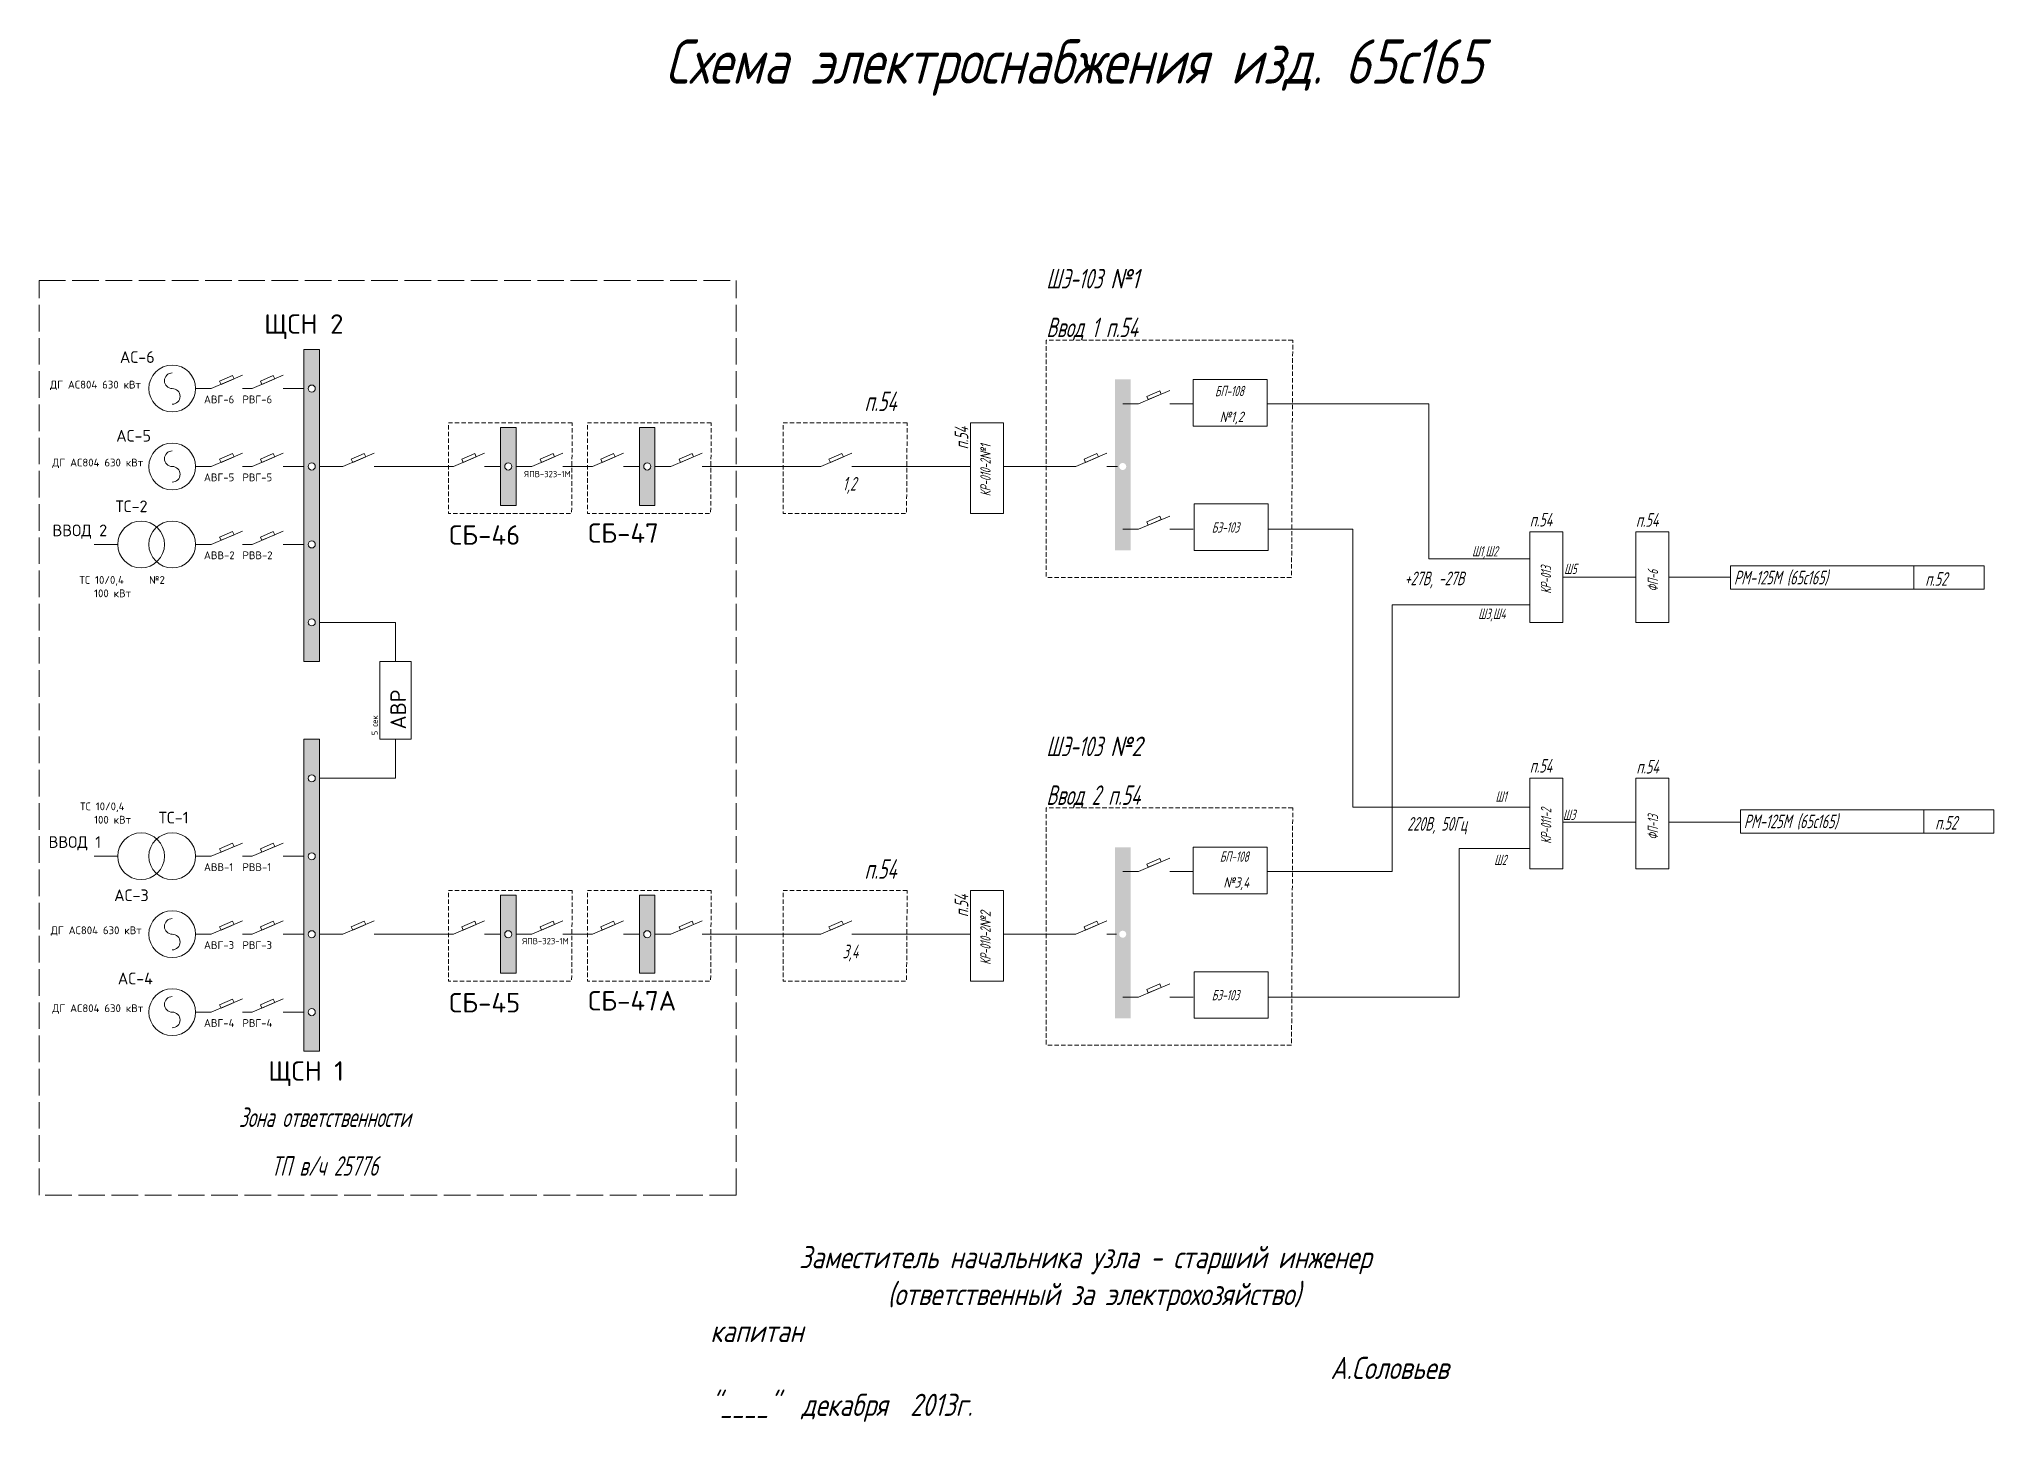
# Paper-space layout '65с165' of a CAD drawing. Extents: x 9 to 274, y 3 to 190.
import ezdxf

# ---------------------------------------------------------------- set-up
doc = ezdxf.new("R2010")
doc.units = 0
doc.header["$LTSCALE"] = 0.3
doc.linetypes.add('ACAD_ISO02W100', pattern=[15, 12, -3])
doc.linetypes.add('JIS_02_2.0', pattern=[3, 2, -1])
doc.layers.get('0').update_dxf_attribs({"linetype": 'CONTINUOUS', "lineweight": 15})
doc.layers.add('Text', color=242, linetype='CONTINUOUS', lineweight=15)
doc.styles.get("Standard").update_dxf_attribs({"font": 'isocpeur.ttf', "width": 0.8, "oblique": 15})

psp = doc.layouts.new('65с165')

# ---------------------------------------------------------------- hatches: boundary and pattern name
h = psp.add_hatch(color=256)
edge = h.paths.add_edge_path(flags=16)
edge.add_arc((45.76, 142.65), 0.478, 0, 360)
edge = h.paths.add_edge_path(flags=16)
edge.add_arc((45.76, 132.09), 0.478, 0, 360)
edge = h.paths.add_edge_path(flags=16)
edge.add_arc((45.76, 121.53), 0.478, 0, 360)
edge = h.paths.add_edge_path(flags=16)
edge.add_arc((45.76, 110.97), 0.478, 0, 360)
h.paths.add_polyline_path([(44.7, 147.93), (44.7, 105.69), (46.81, 105.69), (46.81, 147.93)])
h = psp.add_hatch(color=256)
edge = h.paths.add_edge_path(flags=16)
edge.add_arc((45.76, 89.85), 0.478, 0, 360)
edge = h.paths.add_edge_path(flags=16)
edge.add_arc((45.76, 79.29), 0.478, 0, 360)
edge = h.paths.add_edge_path(flags=16)
edge.add_arc((45.76, 68.73), 0.478, 0, 360)
edge = h.paths.add_edge_path(flags=16)
edge.add_arc((45.76, 58.17), 0.478, 0, 360)
h.paths.add_polyline_path([(44.7, 52.89), (44.7, 95.13), (46.81, 95.13), (46.81, 52.89)])
at = {"layer": 'Text'}
h = psp.add_hatch(color=7, dxfattribs=at)
h.paths.add_polyline_path([(154.56, 120.71), (156.67, 120.71), (156.67, 143.88), (154.56, 143.88)])
edge = h.paths.add_edge_path(flags=16)
edge.add_arc((155.61, 132.09), 0.478, 0, 360)
h = psp.add_hatch(color=7, dxfattribs=at)
h.paths.add_polyline_path([(71.31, 126.81), (73.43, 126.81), (73.43, 137.37), (71.31, 137.37)])
edge = h.paths.add_edge_path(flags=16)
edge.add_arc((72.37, 132.09), 0.478, 0, 360)
h = psp.add_hatch(color=7, dxfattribs=at)
h.paths.add_polyline_path([(90.14, 126.81), (92.25, 126.81), (92.25, 137.37), (90.14, 137.37)])
edge = h.paths.add_edge_path(flags=16)
edge.add_arc((91.2, 132.09), 0.478, 0, 360)
h = psp.add_hatch(color=7, dxfattribs=at)
h.paths.add_polyline_path([(154.56, 57.35), (156.67, 57.35), (156.67, 80.52), (154.56, 80.52)])
edge = h.paths.add_edge_path(flags=16)
edge.add_arc((155.61, 68.73), 0.478, 0, 360)
h = psp.add_hatch(color=7, dxfattribs=at)
h.paths.add_polyline_path([(71.31, 63.45), (73.43, 63.45), (73.43, 74.01), (71.31, 74.01)])
edge = h.paths.add_edge_path(flags=16)
edge.add_arc((72.37, 68.73), 0.478, 0, 360)
h = psp.add_hatch(color=7, dxfattribs=at)
h.paths.add_polyline_path([(90.14, 63.45), (92.25, 63.45), (92.25, 74.01), (90.14, 74.01)])
edge = h.paths.add_edge_path(flags=16)
edge.add_arc((91.2, 68.73), 0.478, 0, 360)

# ---------------------------------------------------------------- linework, layer by layer
for p, q in [((46.81, 147.93), (44.7, 147.93)), ((44.7, 147.93), (44.7, 105.69)), ((46.81, 105.69), (46.81, 147.93)), ((35.02, 144.41), (33.27, 143.65)), ((33.27, 143.65), (33.47, 143.21)), ((33.47, 143.21), (35.23, 143.95)), ((35.23, 143.95), (35.02, 144.41)), ((40.55, 144.41), (38.8, 143.65)), ((38.8, 143.65), (39, 143.21)), ((39, 143.21), (40.75, 143.95)), ((40.75, 143.95), (40.55, 144.41)), ((36.37, 142.65), (37.68, 142.65)), ((41.9, 142.65), (44.7, 142.65)), ((35.02, 133.85), (33.27, 133.09)), ((33.27, 133.09), (33.47, 132.65)), ((33.47, 132.65), (35.23, 133.39)), ((35.23, 133.39), (35.02, 133.85)), ((40.55, 133.85), (38.8, 133.09)), ((38.8, 133.09), (39, 132.65)), ((39, 132.65), (40.75, 133.39)), ((40.75, 133.39), (40.55, 133.85)), ((52.86, 133.85), (51.1, 133.09)), ((51.1, 133.09), (51.3, 132.65)), ((51.3, 132.65), (53.06, 133.39)), ((53.06, 133.39), (52.86, 133.85)), ((117.57, 133.85), (115.82, 133.09)), ((115.82, 133.09), (116.02, 132.65)), ((116.02, 132.65), (117.78, 133.39)), ((117.78, 133.39), (117.57, 133.85)), ((36.37, 132.09), (37.68, 132.09)), ((41.9, 132.09), (44.7, 132.09)), ((49.98, 132.09), (46.81, 132.09)), ((35.02, 123.29), (33.27, 122.53)), ((33.27, 122.53), (33.47, 122.09)), ((33.47, 122.09), (35.23, 122.83)), ((35.23, 122.83), (35.02, 123.29)), ((40.55, 123.29), (38.8, 122.53)), ((38.8, 122.53), (39, 122.09)), ((39, 122.09), (40.75, 122.83)), ((40.75, 122.83), (40.55, 123.29)), ((16.3, 121.53), (19.47, 121.53)), ((36.37, 121.53), (37.68, 121.53)), ((41.9, 121.53), (44.7, 121.53)), ((262.77, 118.62), (262.77, 115.45)), ((46.81, 110.97), (57.11, 110.97)), ((57.11, 110.97), (57.11, 105.69)), ((44.7, 105.69), (46.81, 105.69)), ((59.22, 105.69), (55, 105.69)), ((55, 105.69), (55, 95.13)), ((59.22, 95.13), (59.22, 105.69)), ((44.7, 95.13), (46.81, 95.13)), ((44.7, 52.89), (44.7, 95.13)), ((46.81, 95.13), (46.81, 52.89)), ((55, 95.13), (59.22, 95.13)), ((57.11, 89.85), (57.11, 95.13)), ((46.81, 89.85), (57.11, 89.85)), ((264.11, 85.6), (264.11, 82.43)), ((35.02, 81.05), (33.27, 80.29)), ((33.27, 80.29), (33.47, 79.85)), ((33.47, 79.85), (35.23, 80.59)), ((35.23, 80.59), (35.02, 81.05)), ((40.55, 81.05), (38.8, 80.29)), ((38.8, 80.29), (39, 79.85)), ((39, 79.85), (40.75, 80.59)), ((40.75, 80.59), (40.55, 81.05)), ((16.3, 79.29), (19.47, 79.29)), ((36.37, 79.29), (37.68, 79.29)), ((41.9, 79.29), (44.7, 79.29)), ((35.02, 70.49), (33.27, 69.73)), ((33.27, 69.73), (33.47, 69.29)), ((33.47, 69.29), (35.23, 70.03)), ((35.23, 70.03), (35.02, 70.49)), ((40.55, 70.49), (38.8, 69.73)), ((38.8, 69.73), (39, 69.29)), ((39, 69.29), (40.75, 70.03)), ((40.75, 70.03), (40.55, 70.49)), ((117.57, 70.49), (115.82, 69.73)), ((115.82, 69.73), (116.02, 69.29)), ((116.02, 69.29), (117.78, 70.03)), ((117.78, 70.03), (117.57, 70.49)), ((36.37, 68.73), (37.68, 68.73)), ((41.9, 68.73), (44.7, 68.73)), ((49.98, 68.73), (46.81, 68.73)), ((35.02, 59.93), (33.27, 59.17)), ((33.27, 59.17), (33.47, 58.73)), ((33.47, 58.73), (35.23, 59.47)), ((35.23, 59.47), (35.02, 59.93)), ((40.55, 59.93), (38.8, 59.17)), ((38.8, 59.17), (39, 58.73)), ((39, 58.73), (40.75, 59.47)), ((40.75, 59.47), (40.55, 59.93)), ((36.37, 58.17), (37.68, 58.17)), ((41.9, 58.17), (44.7, 58.17)), ((46.81, 52.89), (44.7, 52.89))]:
    psp.add_line(p, q)
at = {"lineweight": 15}
for p, q in [((32.15, 142.65), (36.37, 144.44)), ((37.68, 142.65), (41.9, 144.44)), ((32.15, 132.09), (36.37, 133.88)), ((37.68, 132.09), (41.9, 133.88)), ((49.98, 132.09), (54.2, 133.88)), ((114.7, 132.09), (118.92, 133.88)), ((32.15, 121.53), (36.37, 123.32)), ((37.68, 121.53), (41.9, 123.32)), ((32.15, 79.29), (36.37, 81.08)), ((37.68, 79.29), (41.9, 81.08)), ((32.15, 68.73), (36.37, 70.52)), ((37.68, 68.73), (41.9, 70.52)), ((114.7, 68.73), (118.92, 70.52)), ((32.15, 58.17), (36.37, 59.96)), ((37.68, 58.17), (41.9, 59.96))]:
    psp.add_line(p, q, dxfattribs=at)
at = {"color": 7, "lineweight": 15}
for p, q in [((157.75, 140.59), (161.98, 142.38)), ((64.95, 132.09), (69.17, 133.88)), ((75.57, 132.09), (79.79, 133.88)), ((83.78, 132.09), (88, 133.88)), ((94.39, 132.09), (98.62, 133.88)), ((149.25, 132.09), (153.47, 133.88)), ((157.75, 123.58), (161.98, 125.38)), ((157.75, 77.23), (161.98, 79.02)), ((49.98, 68.73), (54.2, 70.52)), ((64.95, 68.73), (69.17, 70.52)), ((75.57, 68.73), (79.79, 70.52)), ((83.78, 68.73), (88, 70.52)), ((94.39, 68.73), (98.62, 70.52)), ((149.25, 68.73), (153.47, 70.52)), ((157.75, 60.22), (161.98, 62.02))]:
    psp.add_line(p, q, dxfattribs=at)
at = {"color": 7}
for p, q in [((160.63, 142.36), (158.88, 141.59)), ((158.88, 141.59), (159.07, 141.15)), ((159.07, 141.15), (160.83, 141.89)), ((160.83, 141.89), (160.63, 142.36)), ((67.83, 133.85), (66.07, 133.09)), ((66.07, 133.09), (66.27, 132.65)), ((66.27, 132.65), (68.03, 133.39)), ((68.03, 133.39), (67.83, 133.85)), ((78.44, 133.85), (76.69, 133.09)), ((76.69, 133.09), (76.88, 132.65)), ((76.88, 132.65), (78.64, 133.39)), ((78.64, 133.39), (78.44, 133.85)), ((86.65, 133.85), (84.9, 133.09)), ((84.9, 133.09), (85.1, 132.65)), ((85.1, 132.65), (86.85, 133.39)), ((86.85, 133.39), (86.65, 133.85)), ((97.27, 133.85), (95.52, 133.09)), ((95.52, 133.09), (95.71, 132.65)), ((95.71, 132.65), (97.47, 133.39)), ((97.47, 133.39), (97.27, 133.85)), ((152.12, 133.85), (150.37, 133.09)), ((150.37, 133.09), (150.57, 132.65)), ((150.57, 132.65), (152.32, 133.39)), ((152.32, 133.39), (152.12, 133.85)), ((160.63, 125.35), (158.88, 124.59)), ((158.88, 124.59), (159.07, 124.14)), ((159.07, 124.14), (160.83, 124.89)), ((160.83, 124.89), (160.63, 125.35)), ((160.63, 79), (158.88, 78.23)), ((158.88, 78.23), (159.07, 77.79)), ((159.07, 77.79), (160.83, 78.53)), ((160.83, 78.53), (160.63, 79)), ((52.86, 70.49), (51.1, 69.73)), ((51.1, 69.73), (51.3, 69.29)), ((51.3, 69.29), (53.06, 70.03)), ((53.06, 70.03), (52.86, 70.49)), ((67.83, 70.49), (66.07, 69.73)), ((66.07, 69.73), (66.27, 69.29)), ((66.27, 69.29), (68.03, 70.03)), ((68.03, 70.03), (67.83, 70.49)), ((78.44, 70.49), (76.69, 69.73)), ((76.69, 69.73), (76.88, 69.29)), ((76.88, 69.29), (78.64, 70.03)), ((78.64, 70.03), (78.44, 70.49)), ((86.65, 70.49), (84.9, 69.73)), ((84.9, 69.73), (85.1, 69.29)), ((85.1, 69.29), (86.85, 70.03)), ((86.85, 70.03), (86.65, 70.49)), ((97.27, 70.49), (95.52, 69.73)), ((95.52, 69.73), (95.71, 69.29)), ((95.71, 69.29), (97.47, 70.03)), ((97.47, 70.03), (97.27, 70.49)), ((152.12, 70.49), (150.37, 69.73)), ((150.37, 69.73), (150.57, 69.29)), ((150.57, 69.29), (152.32, 70.03)), ((152.32, 70.03), (152.12, 70.49)), ((160.63, 61.99), (158.88, 61.23)), ((158.88, 61.23), (159.07, 60.78)), ((159.07, 60.78), (160.83, 61.53)), ((160.83, 61.53), (160.63, 61.99))]:
    psp.add_line(p, q, dxfattribs=at)
at = {"linetype": 'ACAD_ISO02W100'}
psp.add_lwpolyline([(103.24, 33.39), (8.82, 33.39), (8.82, 157.27), (103.24, 157.27)], dxfattribs=at)
at = {"color": 7, "linetype": 'ACAD_ISO02W100'}
psp.add_lwpolyline([(103.24, 33.39), (103.24, 157.27), (103.24, 157.27), (103.24, 157.27)], dxfattribs=at)
at = {"color": 7, "linetype": 'JIS_02_2.0', "flags": 128}
for points in [[(178.64, 149.19), (145.26, 149.19), (145.26, 117.07), (178.48, 117.07)], [(81.04, 138.01), (64.26, 138.01), (64.26, 125.74), (80.96, 125.74)], [(99.87, 138.01), (83.09, 138.01), (83.09, 125.74), (99.79, 125.74)], [(126.41, 138.01), (109.63, 138.01), (109.63, 125.74), (126.33, 125.74)], [(178.64, 85.83), (145.26, 85.83), (145.26, 53.71), (178.48, 53.71)], [(81.04, 74.65), (64.26, 74.65), (64.26, 62.38), (80.96, 62.38)], [(99.87, 74.65), (83.09, 74.65), (83.09, 62.38), (99.79, 62.38)], [(126.41, 74.65), (109.63, 74.65), (109.63, 62.38), (126.33, 62.38)]]:
    psp.add_lwpolyline(points, close=True, dxfattribs=at)
at = {"color": 7}
for points in [[(135, 125.74), (139.47, 125.74), (139.47, 138.01), (135, 138.01)], [(71.31, 126.81), (73.43, 126.81), (73.43, 137.37), (71.31, 137.37)], [(90.14, 126.81), (92.25, 126.81), (92.25, 137.37), (90.14, 137.37)], [(210.75, 110.97), (215.21, 110.97), (215.21, 123.24), (210.75, 123.24)], [(225.13, 110.97), (229.6, 110.97), (229.6, 123.24), (225.13, 123.24)], [(210.75, 77.57), (215.21, 77.57), (215.21, 89.85), (210.75, 89.85)], [(225.13, 77.57), (229.6, 77.57), (229.6, 89.85), (225.13, 89.85)], [(135, 62.38), (139.47, 62.38), (139.47, 74.65), (135, 74.65)], [(71.31, 63.45), (73.43, 63.45), (73.43, 74.01), (71.31, 74.01)], [(90.14, 63.45), (92.25, 63.45), (92.25, 74.01), (90.14, 74.01)]]:
    psp.add_lwpolyline(points, close=True, dxfattribs=at)
for points in [[(237.96, 115.45), (272.28, 115.45), (272.28, 118.62), (237.96, 118.62)], [(239.3, 82.43), (273.62, 82.43), (273.62, 85.6), (239.3, 85.6)]]:
    psp.add_lwpolyline(points, close=True)
for centre, radius in [((26.86, 142.65), 3.17), ((45.76, 142.65), 0.478), ((26.86, 132.09), 3.17), ((45.76, 132.09), 0.478), ((22.64, 121.53), 3.17), ((26.86, 121.53), 3.17), ((45.76, 121.53), 0.478), ((45.76, 110.97), 0.478), ((45.76, 89.85), 0.478), ((22.64, 79.29), 3.17), ((26.86, 79.29), 3.17), ((45.76, 79.29), 0.478), ((26.86, 68.73), 3.17), ((45.76, 68.73), 0.478), ((26.86, 58.17), 3.17), ((45.76, 58.17), 0.478)]:
    psp.add_circle(centre, radius)
for centre in [(72.37, 132.09), (91.2, 132.09), (72.37, 68.73), (91.2, 68.73)]:
    psp.add_circle(centre, 0.478, dxfattribs=at)
for centre, start, end in [((26.86, 143.7), 90, 270), ((26.86, 141.59), 270, 90), ((26.86, 133.14), 90, 270), ((26.86, 131.03), 270, 90), ((26.86, 69.78), 90, 270), ((26.86, 67.67), 270, 90), ((26.86, 59.22), 90, 270), ((26.86, 57.11), 270, 90)]:
    psp.add_arc(centre, 1.06, start, end)
at = {"layer": 'Text', "color": 7}
for p, q in [((165.17, 137.57), (165.17, 143.88)), ((155.61, 140.59), (157.75, 140.59)), ((165.17, 140.59), (161.98, 140.59)), ((175.18, 140.59), (197.09, 140.59)), ((197.09, 140.59), (197.09, 119.57)), ((54.2, 132.09), (57.11, 132.09)), ((57.11, 132.09), (64.95, 132.09)), ((69.17, 132.09), (71.31, 132.09)), ((73.43, 132.09), (75.57, 132.09)), ((79.79, 132.09), (83.78, 132.09)), ((88, 132.09), (90.14, 132.09)), ((92.25, 132.09), (94.39, 132.09)), ((98.62, 132.09), (114.7, 132.09)), ((118.92, 132.09), (135, 132.09)), ((139.47, 132.09), (149.25, 132.09)), ((153.47, 132.09), (154.9, 132.09)), ((155.61, 123.58), (157.75, 123.58)), ((165.17, 123.58), (161.98, 123.58)), ((175.29, 123.58), (186.79, 123.58)), ((186.79, 123.58), (186.79, 85.92)), ((197.09, 119.57), (210.75, 119.57)), ((215.21, 117.08), (225.13, 117.08)), ((229.6, 117.08), (237.96, 117.08)), ((192.09, 77.23), (192.09, 113.37)), ((192.09, 113.37), (210.75, 113.37)), ((186.79, 85.92), (210.75, 85.92)), ((215.21, 83.91), (225.13, 83.91)), ((229.6, 77.57), (229.6, 83.91)), ((229.6, 83.91), (239.3, 83.91)), ((165.17, 74.21), (165.17, 80.52)), ((201.19, 60.22), (201.19, 80.34)), ((201.19, 80.34), (210.75, 80.34)), ((155.61, 77.23), (157.75, 77.23)), ((165.17, 77.23), (161.98, 77.23)), ((175.18, 77.23), (192.09, 77.23)), ((54.2, 68.73), (57.11, 68.73)), ((57.11, 68.73), (64.95, 68.73)), ((69.17, 68.73), (71.31, 68.73)), ((73.43, 68.73), (75.57, 68.73)), ((79.79, 68.73), (83.78, 68.73)), ((88, 68.73), (90.14, 68.73)), ((92.25, 68.73), (94.39, 68.73)), ((98.62, 68.73), (114.7, 68.73)), ((118.92, 68.73), (135, 68.73)), ((139.47, 68.73), (149.25, 68.73)), ((153.47, 68.73), (153.47, 68.73)), ((153.47, 68.73), (154.75, 68.73)), ((155.61, 60.22), (157.75, 60.22)), ((165.17, 60.22), (161.98, 60.22)), ((175.29, 60.22), (186.79, 60.22)), ((186.79, 60.22), (201.19, 60.22))]:
    psp.add_line(p, q, dxfattribs=at)
at = {"layer": 'Text'}
for p, q in [((30.03, 142.65), (32.15, 142.65)), ((30.03, 132.09), (32.15, 132.09)), ((30.03, 121.53), (32.15, 121.53)), ((30.03, 79.29), (32.15, 79.29)), ((30.03, 68.73), (32.15, 68.73)), ((30.03, 58.17), (32.15, 58.17))]:
    psp.add_line(p, q, dxfattribs=at)
at = {"layer": 'Text', "color": 7}
for points in [[(165.17, 143.88), (175.18, 143.88), (175.18, 137.57), (165.17, 137.57)], [(165.28, 127.01), (175.29, 127.01), (175.29, 120.71), (165.28, 120.71)], [(165.17, 80.52), (175.18, 80.52), (175.18, 74.21), (165.17, 74.21)], [(165.28, 63.65), (175.29, 63.65), (175.29, 57.35), (165.28, 57.35)]]:
    psp.add_lwpolyline(points, close=True, dxfattribs=at)

# ---------------------------------------------------------------- texts
for s, height, p in [('ЩСН 2', 2.64, (39.31, 150.07)), ('   АС-6', 1.584, (16.74, 146.12)), (' ДГ АС804 630 кВт', 1.056, (9.64, 142.65)), ('АВГ-6', 1.056, (31.15, 140.65)), ('РВГ-6', 1.056, (36.37, 140.65)), ('   АС-5', 1.584, (16.24, 135.46)), (' ДГ АС804 630 кВт', 1.056, (9.94, 132.09)), ('АВГ-5', 1.056, (31.15, 130.09)), ('РВГ-5', 1.056, (36.37, 130.09)), ('   ТС-2', 1.584, (16.14, 125.9)), ('   ВВОД 2', 1.584, (7.61, 122.64)), ('АВВ-2', 1.056, (31.15, 119.53)), ('РВВ-2', 1.056, (36.37, 119.53)), (' ТС 10/0,4 ', 1.056, (13.61, 116.19)), ('№2', 1.056, (23.71, 116.19)), ('100 кВт', 1.056, (16.28, 114.38)), (' ТС 10/0,4 ', 1.056, (13.7, 85.52)), ('100 кВт', 1.056, (16.28, 83.71)), ('ТС-1', 1.584, (25.02, 83.73)), ('   ВВОД 1', 1.584, (7.08, 80.42)), ('АВВ-1', 1.056, (31.15, 77.29)), ('РВВ-1', 1.056, (36.37, 77.29)), ('АС-3', 1.584, (18.99, 73.21)), (' ДГ АС804 630 кВт', 1.056, (9.74, 68.73)), ('АВГ-3', 1.056, (31.15, 66.73)), ('РВГ-3', 1.056, (36.37, 66.73)), ('   АС-4', 1.584, (16.46, 61.94)), (' ДГ АС804 630 кВт', 1.056, (9.94, 58.17)), ('АВГ-4', 1.056, (31.15, 56.17)), ('РВГ-4', 1.056, (36.37, 56.17)), ('ЩСН 1', 2.64, (39.86, 48.88))]:
    psp.add_text(s, height=height).set_placement(p)
at = {"color": 7}
for s, height, p in [('ЯПВ-323-1М', 0.845, (74.54, 130.64)), ('СБ-46', 2.64, (64.36, 121.49)), ('СБ-47', 2.64, (83.19, 121.75)), ('ЯПВ-323-1М', 0.845, (74.28, 67.37)), ('СБ-47А', 2.64, (83.19, 58.39)), ('СБ-45', 2.64, (64.36, 58.13))]:
    psp.add_text(s, height=height, dxfattribs=at).set_placement(p)
for s, height, p in [(' АВР', 2.112, (58.52, 95.13)), (' 5 сек', 0.845, (54.71, 95.13))]:
    psp.add_text(s, height=height, rotation=90).set_placement(p)
at = {"insert": (149, 189.95), "char_height": 6, "attachment_point": 2}
psp.add_mtext_dynamic_manual_height_columns('Схема электроснабжения изд. 65с165', width=1316.3617, gutter_width=12.5, heights=[0], dxfattribs=at)
at = {"char_height": 2.64, "line_spacing_factor": 1.5}
for s, insert, width, attachment_point in [('{\\fGOST|b0|i0|c204|p34;ШЭ-103 }№1 \\P{\\fGOST|b0|i0|c204|p34;Ввод 1 п.54}', (145.26, 149.19), 50.0959, 7), ('{\\fGOST|b0|i0|c204|p34;п.54}', (120.63, 139.6), 14.1358, 7), ('{\\fGOST|b0|i0|c204|p34;п.54}', (120.63, 76.24), 14.1358, 7), ('{\\fGOST|b0|i0|c204|p34;Зона ответственности \\PТП в/ч 25776}', (47.51, 36.01), 52.8, 8)]:
    psp.add_mtext(s, dxfattribs=dict(at, insert=insert, width=width, attachment_point=attachment_point))
at = {"color": 7, "line_spacing_factor": 1.5}
for s, insert, char_height, width, attachment_point in [('{\\fGOST|b0|i0|c204|p34;БП-108\\P }№1,2', (170.07, 140.4), 1.4, 14.0745, 5), ('{\\fGOST|b0|i0|c204|p34;БЭ-103}', (169.53, 123.84), 1.4, 14.0745, 5), ('{\\fGOST|b0|i0|c204|p34;ШЭ-103 }№2\\P{\\fGOST|b0|i0|c204|p34;Ввод 2 п.54}', (145.26, 85.83), 2.64, 50.0959, 7), ('{\\fGOST|b0|i0|c204|p34;БП-108\\P }№3,4', (170.72, 77.33), 1.4, 14.0745, 5), ('{\\fGOST|b0|i0|c204|p34;БЭ-103}', (169.53, 60.48), 1.4, 14.0745, 5)]:
    psp.add_mtext(s, dxfattribs=dict(at, insert=insert, char_height=char_height, width=width, attachment_point=attachment_point))
at = {"color": 7, "char_height": 1.848, "width": 17.2012, "attachment_point": 7, "rotation": 90}
for insert in [(134.69, 132.57), (134.69, 69.21)]:
    psp.add_mtext('\\pl1.848,t1.848;{\\fGOST|b0|i0|c204|p34;п.54}', dxfattribs=dict(at, insert=insert))
at = {"color": 7, "char_height": 1.4, "attachment_point": 5, "rotation": 90, "line_spacing_factor": 1.5}
for s, insert, width in [('{\\fGOST|b0|i0|c204|p34;КР-010-2}№1', (137.02, 131.57), 14.0745), ('{\\fGOST|b0|i0|c204|p34;КР-013}', (212.95, 116.72), 14.0745), ('{\\fGOST|b0|i0|c204|p34;ФП-6}', (227.43, 116.61), 14.0745), ('{\\fGOST|b0|i0|c204|p34;КР-011-2}', (212.96, 83.37), 14.0745), ('{\\fGOST|b0|i0|c204|p34;ФП-13}', (227.43, 83.21), 14.0745), ('{\\fGOST|b0|i0|c204|p34;КР-010-2}№2 ', (137.02, 68.21), 11.8762)]:
    psp.add_mtext(s, dxfattribs=dict(at, insert=insert, width=width))
at = {"char_height": 1.848, "attachment_point": 7}
for s, insert, width in [('\\pl1.848,t1.848;{\\fGOST|b0|i0|c204|p34;1,2}', (115.82, 128.4), 17.2012), ('{\\fGOST|b0|i0|c204|p34; РМ-125\\fGOST|b0|i0|c0|p34;M (\\fGOST|b0|i0|c204|p34;65с165\\fGOST|b0|i0|c0|p34;)}', (237.65, 115.93), 24.9172), ('\\pl1.848,t1.848;{\\fGOST|b0|i0|c204|p34;п.52}', (262.47, 115.93), 17.2012), ('{\\fGOST|b0|i0|c204|p34; РМ-125\\fGOST|b0|i0|c0|p34;M (\\fGOST|b0|i0|c204|p34;65с165\\fGOST|b0|i0|c0|p34;)}', (238.99, 82.91), 24.9172), ('\\pl1.848,t1.848;{\\fGOST|b0|i0|c204|p34;п.52}', (263.81, 82.91), 17.2012), ('\\pl1.848,t1.848;{\\fGOST|b0|i0|c204|p34;3,4}', (115.82, 65.04), 17.2012)]:
    psp.add_mtext(s, dxfattribs=dict(at, insert=insert, width=width))
at = {"color": 7, "width": 17.2012, "attachment_point": 7}
for s, insert, char_height in [('{\\fGOST|b0|i0|c204|p34;п.54}', (210.75, 123.96), 1.848), ('{\\fGOST|b0|i0|c204|p34;п.54}', (225.13, 123.92), 1.848), ('{\\fGOST|b0|i0|c204|p34; Ш1,Ш2}', (202.36, 119.57), 1.4), ('{\\fGOST|b0|i0|c204|p34;+27В, -27В}', (193.79, 115.58), 1.848), ('{\\fGOST|b0|i0|c204|p34; Ш5}', (214.83, 117.51), 1.4), ('{\\fGOST|b0|i0|c204|p34; Ш3,Ш4}', (203.19, 111.12), 1.4), ('{\\fGOST|b0|i0|c204|p34;п.54}', (210.75, 90.62), 1.848), ('{\\fGOST|b0|i0|c204|p34;п.54}', (225.19, 90.5), 1.848), ('{\\fGOST|b0|i0|c204|p34; Ш1}', (205.53, 86.68), 1.4), ('{\\fGOST|b0|i0|c204|p34; Ш3}', (214.67, 84.21), 1.4), ('{\\fGOST|b0|i0|c204|p34;220В, 50Гц}', (194.14, 82.25), 1.848), ('{\\fGOST|b0|i0|c204|p34; Ш2}', (205.35, 78.09), 1.4)]:
    psp.add_mtext(s, dxfattribs=dict(at, insert=insert, char_height=char_height))
at = {"layer": 'Text', "insert": (99.75, 26.48), "char_height": 3, "attachment_point": 1}
psp.add_mtext_dynamic_manual_height_columns('{\\C7;^IЗаместитель начальника узла - старший инженер\\P^I^I(ответственный за электрохозяйство)\\Pкапитан \\P^I^I^I^I^I^I^IА.Соловьев\\P"____"  декабря  2013г.^I}', width=141.3223, gutter_width=25, heights=[0], dxfattribs=at)

doc.saveas('drawing.dxf')
